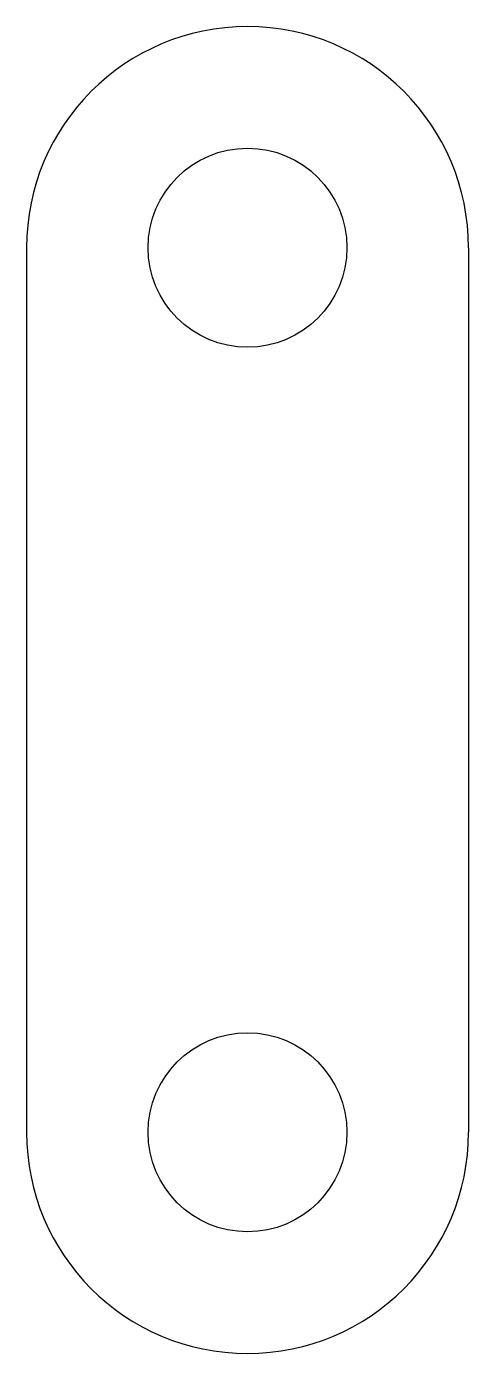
# Model space of a CAD drawing. Header units: millimetres. Extents: x 145.4 to 155.4, y -456.7 to -426.7.
import ezdxf

# ---------------------------------------------------------------- set-up
doc = ezdxf.new("R2010")
doc.units = ezdxf.units.MM
doc.header["$LTSCALE"] = 5

msp = doc.modelspace()

# ---------------------------------------------------------------- linework, layer by layer
for p, q in [((145.428, -431.677), (145.428, -451.677)), ((155.428, -431.677), (155.428, -451.677))]:
    msp.add_line(p, q)
for centre in [(150.428, -431.677), (150.428, -451.677)]:
    msp.add_circle(centre, 2.25)
for centre, start, end in [((150.428, -431.677), 0, 180), ((150.428, -451.677), 180, 0)]:
    msp.add_arc(centre, 5, start, end)

doc.saveas('drawing.dxf')
